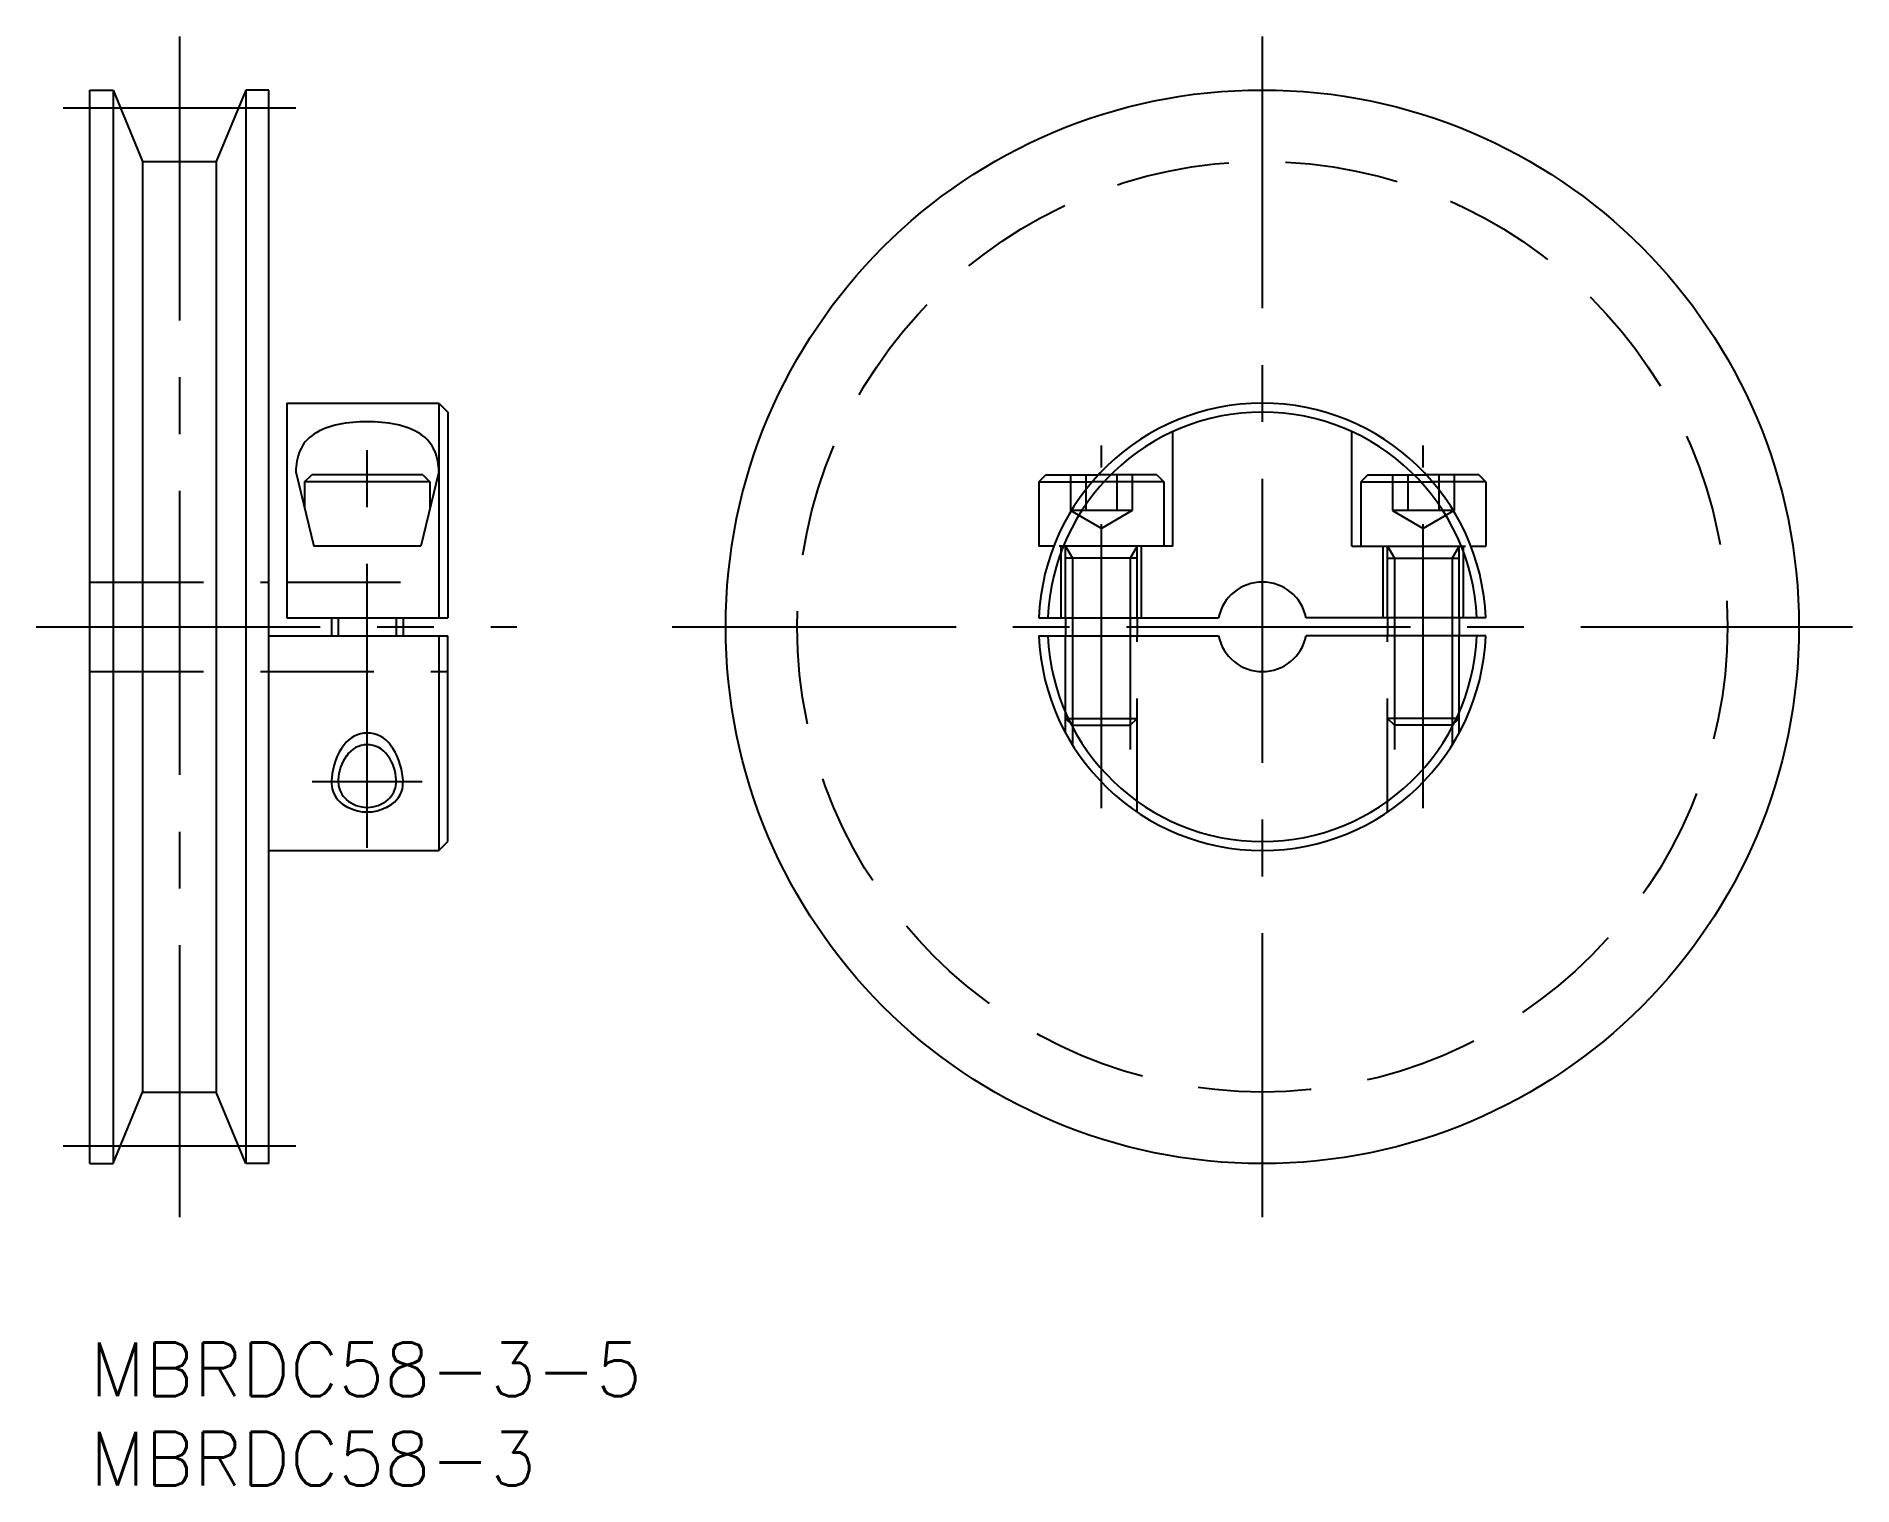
# Model space of a CAD drawing. Extents: x -3 to 99, y -8 to 73.
import ezdxf

# ---------------------------------------------------------------- set-up
doc = ezdxf.new("R2010")
doc.units = 0
doc.header["$LTSCALE"] = 0.5
doc.linetypes.add('CENTER', pattern=[50.8, 31.75, -6.35, 6.35, -6.35])
doc.linetypes.add('DASHED', pattern=[19.05, 12.7, -6.35])
for name, color, linetype in [('MSM_CENTER', 1, 'CENTER'), ('MSM_CONTINUOUS', 7, 'CONTINUOUS'), ('MSM_DASHED', 4, 'DASHED'), ('MSM_NARROW', 5, 'CONTINUOUS'), ('MSM_PART_NUMBER', 7, 'CONTINUOUS')]:
    doc.layers.add(name, color=color, linetype=linetype)
doc.styles.get("Standard").update_dxf_attribs({"font": 'txt.shx', "height": 3, "bigfont": 'bigfont.shx'})

# ---------------------------------------------------------------- blocks, each defined once
blk = doc.blocks.new('*U3')
at = {"layer": 'MSM_PART_NUMBER'}
blk.add_text('MBRDC58-3-5', height=3, dxfattribs=at).set_placement((0, -3))
blk = doc.blocks.new('*U4')
at = {"layer": 'MSM_PART_NUMBER'}
blk.add_text('MBRDC58-3', height=3, dxfattribs=at).set_placement((0, -8))

msp = doc.modelspace()

# ---------------------------------------------------------------- linework, layer by layer
at = {"layer": 'MSM_CENTER'}
for p, q in [((5, 73), (5, 7)), ((65.54, 7), (65.54, 73)), ((-1.5, 69), (11.5, 69)), ((15.5, 27.64), (15.5, 50.5)), ((56.54, 29.86), (56.54, 50.14)), ((74.54, 29.86), (74.54, 50.14)), ((-3, 40), (23.87, 40)), ((32.54, 40), (98.54, 40)), ((18.57, 31.33), (12.43, 31.33)), ((-1.5, 11), (11.5, 11))]:
    msp.add_line(p, q, dxfattribs=at)
at = {"layer": 'MSM_CONTINUOUS'}
for p, q in [((0, 70), (1.29, 70)), ((0, 10), (0, 70)), ((1.29, 70), (1.29, 10)), ((1.29, 70), (2.94, 66)), ((8.71, 70), (7.06, 66)), ((10, 70), (8.71, 70)), ((8.71, 70), (8.71, 10)), ((10, 10), (10, 70)), ((2.94, 66), (7.06, 66)), ((2.94, 66), (2.94, 14)), ((7.06, 66), (7.06, 14)), ((11, 52.5), (11, 40.5)), ((11, 52.5), (19.5, 52.5)), ((19.5, 52.5), (20, 52)), ((19.5, 52.5), (19.5, 40.5)), ((20, 52), (20, 40.5)), ((11.5, 48.67), (12.51, 44.5)), ((12, 48.1), (12.4, 48.5)), ((19, 48.1), (12, 48.1)), ((12, 48.1), (12, 46.62)), ((18.6, 48.5), (12.4, 48.5)), ((19.5, 48.67), (18.49, 44.5)), ((18.6, 48.5), (19, 48.1)), ((19, 48.1), (19, 46.62)), ((53.04, 48.1), (53.44, 48.5)), ((53.04, 48.1), (53.04, 44.5)), ((53.04, 48.1), (56.02, 48.1)), ((53.44, 48.5), (56.38, 48.5)), ((77.64, 48.5), (74.71, 48.5)), ((78.04, 48.1), (75.06, 48.1)), ((78.04, 48.1), (77.64, 48.5)), ((78.04, 48.1), (78.04, 44.5)), ((18.49, 44.5), (12.51, 44.5)), ((53.88, 44.5), (53.04, 44.5)), ((77.2, 44.5), (78.04, 44.5)), ((11, 40.5), (20, 40.5)), ((13.5, 40.5), (13.5, 39.5)), ((17.5, 40.5), (17.5, 39.5)), ((53.05, 40.5), (63.09, 40.5)), ((54.54, 40.5), (54.54, 39.5)), ((58.54, 40.5), (58.54, 39.5)), ((78.03, 40.5), (67.99, 40.5)), ((72.54, 40.5), (72.54, 39.5)), ((76.54, 40.5), (76.54, 39.5)), ((10, 39.5), (20, 39.5)), ((19.5, 39.5), (19.5, 27.5)), ((20, 28), (20, 39.5)), ((53.05, 39.5), (63.09, 39.5)), ((78.03, 39.5), (67.99, 39.5)), ((10, 27.5), (19.5, 27.5)), ((19.5, 27.5), (20, 28)), ((1.29, 10), (2.94, 14)), ((2.94, 14), (7.06, 14)), ((8.71, 10), (7.06, 14)), ((0, 10), (1.29, 10)), ((10, 10), (8.71, 10))]:
    msp.add_line(p, q, dxfattribs=at)
msp.add_circle((65.54, 40), 30, dxfattribs=at)
for centre, radius, start, end in [((65.54, 40), 12.5, 2.2924, 177.7076), ((65.54, 40), 12, 2.388, 177.612), ((13.67, 49), 2.11, 122.997, 156.8018), ((14.57, 47.48), 3.88, 100.1844, 122.0082), ((15.5, 42.95), 8.51, 79.0512, 100.9488), ((16.43, 47.48), 3.88, 57.9918, 79.8156), ((17.38, 49.05), 2.04, 22.4236, 57.2938), ((15.3, 48.54), 3.8, 160.176, 178.0433), ((15.95, 48.57), 3.56, 1.6506, 20.7687), ((65.54, 40), 2.5, 11.537, 168.463), ((65.54, 40), 12.5, 182.2924, 357.7076), ((65.54, 40), 12, 182.388, 357.612), ((65.54, 40), 2.5, 191.537, 348.463), ((16.29, 31.37), 2.41, 143.6619, 178.2993), ((15.5, 32.03), 1.38, 33.7362, 146.2638), ((14.71, 31.37), 2.41, 1.7007, 36.3381), ((15.7, 31.33), 1.82, 176.487, 182.3963), ((15.22, 31.35), 1.34, 184.3619, 228.4903), ((15.78, 31.35), 1.34, 311.5097, 355.6381), ((15.3, 31.33), 1.82, 357.6037, 3.513), ((15.5, 31.7), 1.79, 229.1155, 310.8845)]:
    msp.add_arc(centre, radius, start, end, dxfattribs=at)
at = {"layer": 'MSM_DASHED'}
for p, q in [((60.54, 44.5), (60.54, 51.46)), ((70.54, 44.5), (70.54, 51.46)), ((54.81, 48.5), (54.81, 46.5)), ((55.68, 48.5), (55.68, 46.5)), ((60.04, 48.1), (56.02, 48.1)), ((59.64, 48.5), (56.38, 48.5)), ((57.41, 48.5), (57.41, 46.5)), ((58.27, 48.5), (58.27, 46.5)), ((59.64, 48.5), (60.04, 48.1)), ((60.04, 48.1), (60.04, 44.5)), ((71.44, 48.5), (71.04, 48.1)), ((71.04, 48.1), (71.04, 44.5)), ((71.04, 48.1), (75.06, 48.1)), ((71.44, 48.5), (74.71, 48.5)), ((72.81, 48.5), (72.81, 46.5)), ((73.68, 48.5), (73.68, 46.5)), ((75.41, 48.5), (75.41, 46.5)), ((76.27, 48.5), (76.27, 46.5)), ((56.54, 45.5), (54.81, 46.5)), ((58.27, 46.5), (54.81, 46.5)), ((58.27, 46.5), (56.54, 45.5)), ((72.81, 46.5), (74.54, 45.5)), ((76.27, 46.5), (72.81, 46.5)), ((76.27, 46.5), (74.54, 45.5)), ((60.54, 44.5), (53.88, 44.5)), ((54.29, 40.5), (54.29, 44.5)), ((54.54, 44.5), (54.92, 43.84)), ((54.54, 40.5), (54.54, 44.5)), ((58.54, 43.84), (54.54, 43.84)), ((54.92, 43.84), (54.92, 40.5)), ((58.54, 44.5), (58.16, 43.84)), ((58.16, 43.84), (58.16, 40.5)), ((58.54, 40.5), (58.54, 44.5)), ((58.79, 40.5), (58.79, 44.5)), ((70.54, 44.5), (77.2, 44.5)), ((72.29, 40.5), (72.29, 44.5)), ((72.54, 44.5), (72.92, 43.84)), ((72.54, 40.5), (72.54, 44.5)), ((72.54, 43.84), (76.54, 43.84)), ((72.92, 43.84), (72.92, 40.5)), ((76.54, 44.5), (76.16, 43.84)), ((76.16, 43.84), (76.16, 40.5)), ((76.54, 40.5), (76.54, 44.5)), ((76.79, 40.5), (76.79, 44.5)), ((0, 42.5), (10, 42.5)), ((11, 42.5), (20, 42.5)), ((54.54, 34.06), (54.54, 39.5)), ((54.92, 39.5), (54.92, 33.41)), ((58.16, 39.5), (58.16, 29.91)), ((58.54, 29.64), (58.54, 39.5)), ((72.54, 29.64), (72.54, 39.5)), ((72.92, 39.5), (72.92, 29.91)), ((76.16, 39.5), (76.16, 33.41)), ((76.54, 34.06), (76.54, 39.5)), ((0, 37.5), (20, 37.5)), ((54.54, 34.88), (58.54, 34.88)), ((54.54, 34.88), (54.92, 34.5)), ((58.16, 34.5), (58.54, 34.88)), ((76.54, 34.88), (72.54, 34.88)), ((72.92, 34.5), (72.54, 34.88)), ((76.54, 34.88), (76.16, 34.5)), ((54.92, 34.5), (58.16, 34.5)), ((76.16, 34.5), (72.92, 34.5))]:
    msp.add_line(p, q, dxfattribs=at)
msp.add_circle((65.54, 40), 26, dxfattribs=at)
at = {"layer": 'MSM_NARROW'}
for p, q in [((13.88, 40.5), (13.88, 39.5)), ((17.12, 40.5), (17.12, 39.5)), ((54.92, 40.5), (54.92, 39.5)), ((58.16, 40.5), (58.16, 39.5)), ((72.92, 40.5), (72.92, 39.5)), ((76.16, 40.5), (76.16, 39.5))]:
    msp.add_line(p, q, dxfattribs=at)
for centre, radius, start, end in [((15.5, 32.45), 1.61, 36.4892, 143.5108), ((17.04, 31.3), 3.53, 143.2972, 175.8736), ((13.96, 31.3), 3.53, 4.1264, 36.7028), ((15.8, 31.33), 2.3, 174.3826, 189.5822), ((15.2, 31.33), 2.3, 350.4178, 5.6174), ((15.07, 31.36), 1.59, 195.3631, 246.0163), ((15.93, 31.36), 1.59, 293.9837, 344.6369), ((15.5, 31.97), 2.32, 242.2871, 297.7129)]:
    msp.add_arc(centre, radius, start, end, dxfattribs=at)

# ---------------------------------------------------------------- block references
at = {"layer": 'MSM_CONTINUOUS'}
for name in ['*U3', '*U4']:
    msp.add_blockref(name, (0, 0), dxfattribs=at)

doc.saveas('drawing.dxf')
